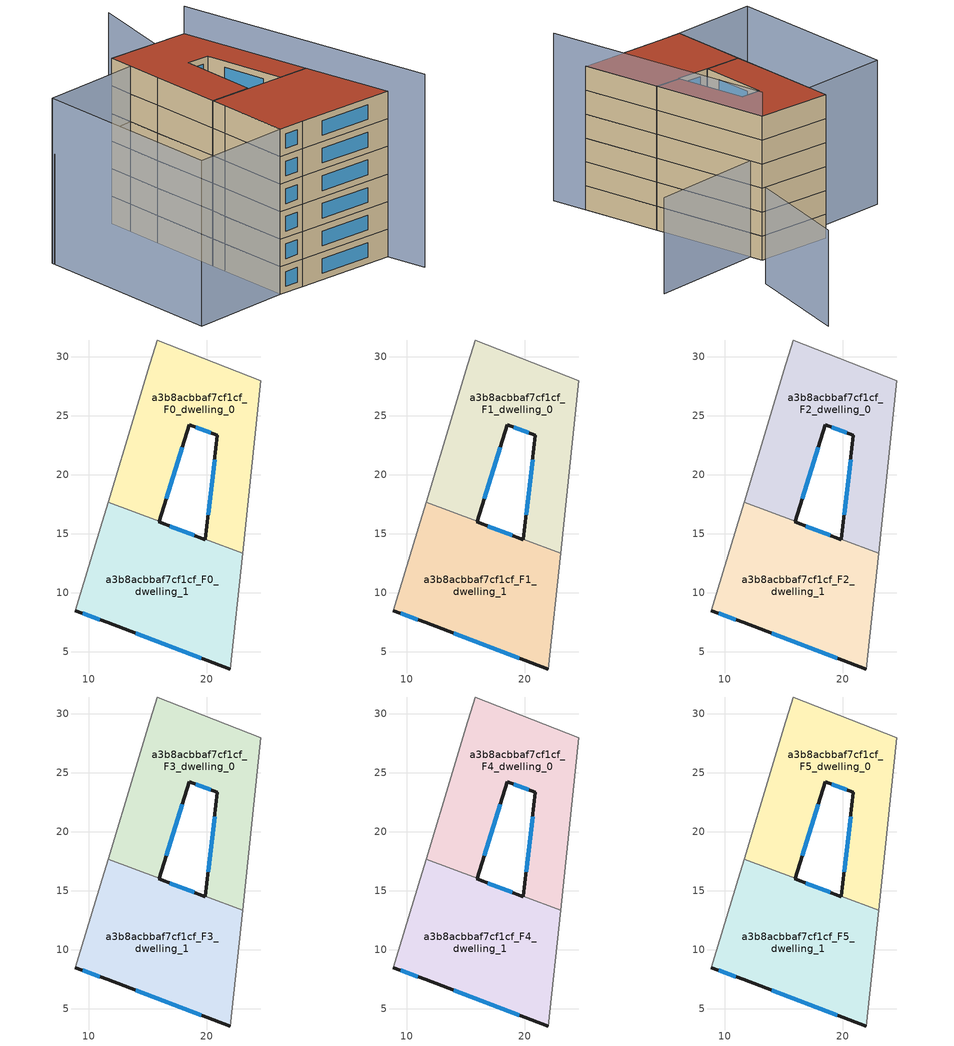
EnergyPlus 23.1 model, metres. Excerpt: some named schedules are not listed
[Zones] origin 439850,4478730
a3b8acbbaf7cf1cf_F0_dwelling_0
 floor ground (EU_floor_Construction): 24.59,27.97 23.04,13.37 19.9,14.56 20.9,23.34 18.53,24.23 15.96,16.05 11.66,17.68 13.9,25.12 15.02,28.83 15.82,31.43 z0
 wall outside (EU_wall_Construction): 15.96,16.05 18.53,24.23 20.9,23.34 19.9,14.56 z0:3
 wall adiabatic (EU_wall_Construction): 23.04,13.37 24.59,27.97 15.82,31.43 15.02,28.83 13.9,25.12 11.66,17.68 z0:3
 wall to a3b8acbbaf7cf1cf_F0_dwelling_1 (EU_wall_Construction): 19.9,14.56 23.04,13.37 / 11.66,17.68 15.96,16.05 z0:3
 window (EU_Window_Construction): 20.67,21.28 20.13,16.62 / 19.08,24.02 20.35,23.55 / 16.56,17.97 17.93,22.32 z0.7:2.3
a3b8acbbaf7cf1cf_F0_dwelling_1
 floor ground (EU_floor_Construction): 23.04,13.37 22,3.55 11.56,7.5 8.86,8.49 11.17,16.05 11.66,17.68 15.96,16.05 15.95,16.02 19.89,14.51 19.9,14.56 z0
 wall outside (EU_wall_Construction): 19.9,14.56 19.89,14.51 15.95,16.02 15.96,16.05 / 8.86,8.49 11.56,7.5 22,3.55 z0:3
 wall adiabatic (EU_wall_Construction): 22,3.55 23.04,13.37 / 11.66,17.68 11.17,16.05 8.86,8.49 z0:3
 window (EU_Window_Construction): 18.97,14.86 16.87,15.66 / 14,6.57 19.55,4.47 / 9.49,8.26 10.93,7.73 z0.7:2.3
a3b8acbbaf7cf1cf_F1_dwelling_0
 floor to a3b8acbbaf7cf1cf_F0_dwelling_0 (EU_floor_Construction): 24.59,27.97 23.04,13.37 19.9,14.56 20.9,23.34 18.53,24.23 15.96,16.05 11.66,17.68 13.9,25.12 15.02,28.83 15.82,31.43 z3
 wall outside (EU_wall_Construction): 15.96,16.05 18.53,24.23 20.9,23.34 19.9,14.56 z3:6
 wall adiabatic (EU_wall_Construction): 23.04,13.37 24.59,27.97 15.82,31.43 15.02,28.83 13.9,25.12 11.66,17.68 z3:6
 wall to a3b8acbbaf7cf1cf_F1_dwelling_1 (EU_wall_Construction): 19.9,14.56 23.04,13.37 / 11.66,17.68 15.96,16.05 z3:6
 window (EU_Window_Construction): 20.67,21.28 20.13,16.62 / 19.08,24.02 20.35,23.55 / 16.56,17.97 17.93,22.32 z3.7:5.3
a3b8acbbaf7cf1cf_F1_dwelling_1
 floor to a3b8acbbaf7cf1cf_F0_dwelling_1 (EU_floor_Construction): 23.04,13.37 22,3.55 11.56,7.5 8.86,8.49 11.17,16.05 11.66,17.68 15.96,16.05 15.95,16.02 19.89,14.51 19.9,14.56 z3
 wall outside (EU_wall_Construction): 19.9,14.56 19.89,14.51 15.95,16.02 15.96,16.05 / 8.86,8.49 11.56,7.5 22,3.55 z3:6
 wall adiabatic (EU_wall_Construction): 22,3.55 23.04,13.37 / 11.66,17.68 11.17,16.05 8.86,8.49 z3:6
 window (EU_Window_Construction): 18.97,14.86 16.87,15.66 / 14,6.57 19.55,4.47 / 9.49,8.26 10.93,7.73 z3.7:5.3
a3b8acbbaf7cf1cf_F2_dwelling_0
 floor to a3b8acbbaf7cf1cf_F1_dwelling_0 (EU_floor_Construction): 24.59,27.97 23.04,13.37 19.9,14.56 20.9,23.34 18.53,24.23 15.96,16.05 11.66,17.68 13.9,25.12 15.02,28.83 15.82,31.43 z6
 wall outside (EU_wall_Construction): 15.96,16.05 18.53,24.23 20.9,23.34 19.9,14.56 z6:9
 wall adiabatic (EU_wall_Construction): 23.04,13.37 24.59,27.97 15.82,31.43 15.02,28.83 13.9,25.12 11.66,17.68 z6:9
 wall to a3b8acbbaf7cf1cf_F2_dwelling_1 (EU_wall_Construction): 19.9,14.56 23.04,13.37 / 11.66,17.68 15.96,16.05 z6:9
 window (EU_Window_Construction): 20.67,21.28 20.13,16.62 / 19.08,24.02 20.35,23.55 / 16.56,17.97 17.93,22.32 z6.7:8.3
a3b8acbbaf7cf1cf_F2_dwelling_1
 floor to a3b8acbbaf7cf1cf_F1_dwelling_1 (EU_floor_Construction): 23.04,13.37 22,3.55 11.56,7.5 8.86,8.49 11.17,16.05 11.66,17.68 15.96,16.05 15.95,16.02 19.89,14.51 19.9,14.56 z6
 wall outside (EU_wall_Construction): 19.9,14.56 19.89,14.51 15.95,16.02 15.96,16.05 / 8.86,8.49 11.56,7.5 22,3.55 z6:9
 wall adiabatic (EU_wall_Construction): 22,3.55 23.04,13.37 / 11.66,17.68 11.17,16.05 8.86,8.49 z6:9
 window (EU_Window_Construction): 18.97,14.86 16.87,15.66 / 14,6.57 19.55,4.47 / 9.49,8.26 10.93,7.73 z6.7:8.3
a3b8acbbaf7cf1cf_F3_dwelling_0
 floor to a3b8acbbaf7cf1cf_F2_dwelling_0 (EU_floor_Construction): 24.59,27.97 23.04,13.37 19.9,14.56 20.9,23.34 18.53,24.23 15.96,16.05 11.66,17.68 13.9,25.12 15.02,28.83 15.82,31.43 z9
 wall outside (EU_wall_Construction): 15.96,16.05 18.53,24.23 20.9,23.34 19.9,14.56 z9:12
 wall adiabatic (EU_wall_Construction): 23.04,13.37 24.59,27.97 15.82,31.43 15.02,28.83 13.9,25.12 11.66,17.68 z9:12
 wall to a3b8acbbaf7cf1cf_F3_dwelling_1 (EU_wall_Construction): 19.9,14.56 23.04,13.37 / 11.66,17.68 15.96,16.05 z9:12
 window (EU_Window_Construction): 20.67,21.28 20.13,16.62 / 19.08,24.02 20.35,23.55 / 16.56,17.97 17.93,22.32 z9.7:11.3
a3b8acbbaf7cf1cf_F3_dwelling_1
 floor to a3b8acbbaf7cf1cf_F2_dwelling_1 (EU_floor_Construction): 23.04,13.37 22,3.55 11.56,7.5 8.86,8.49 11.17,16.05 11.66,17.68 15.96,16.05 15.95,16.02 19.89,14.51 19.9,14.56 z9
 wall outside (EU_wall_Construction): 19.9,14.56 19.89,14.51 15.95,16.02 15.96,16.05 / 8.86,8.49 11.56,7.5 22,3.55 z9:12
 wall adiabatic (EU_wall_Construction): 22,3.55 23.04,13.37 / 11.66,17.68 11.17,16.05 8.86,8.49 z9:12
 window (EU_Window_Construction): 18.97,14.86 16.87,15.66 / 14,6.57 19.55,4.47 / 9.49,8.26 10.93,7.73 z9.7:11.3
a3b8acbbaf7cf1cf_F4_dwelling_0
 floor to a3b8acbbaf7cf1cf_F3_dwelling_0 (EU_floor_Construction): 24.59,27.97 23.04,13.37 19.9,14.56 20.9,23.34 18.53,24.23 15.96,16.05 11.66,17.68 13.9,25.12 15.02,28.83 15.82,31.43 z12
 wall outside (EU_wall_Construction): 15.96,16.05 18.53,24.23 20.9,23.34 19.9,14.56 z12:15
 wall adiabatic (EU_wall_Construction): 23.04,13.37 24.59,27.97 15.82,31.43 15.02,28.83 13.9,25.12 11.66,17.68 z12:15
 wall to a3b8acbbaf7cf1cf_F4_dwelling_1 (EU_wall_Construction): 19.9,14.56 23.04,13.37 / 11.66,17.68 15.96,16.05 z12:15
 window (EU_Window_Construction): 20.67,21.28 20.13,16.62 / 19.08,24.02 20.35,23.55 / 16.56,17.97 17.93,22.32 z12.7:14.3
a3b8acbbaf7cf1cf_F4_dwelling_1
 floor to a3b8acbbaf7cf1cf_F3_dwelling_1 (EU_floor_Construction): 23.04,13.37 22,3.55 11.56,7.5 8.86,8.49 11.17,16.05 11.66,17.68 15.96,16.05 15.95,16.02 19.89,14.51 19.9,14.56 z12
 wall outside (EU_wall_Construction): 19.9,14.56 19.89,14.51 15.95,16.02 15.96,16.05 / 8.86,8.49 11.56,7.5 22,3.55 z12:15
 wall adiabatic (EU_wall_Construction): 22,3.55 23.04,13.37 / 11.66,17.68 11.17,16.05 8.86,8.49 z12:15
 window (EU_Window_Construction): 18.97,14.86 16.87,15.66 / 14,6.57 19.55,4.47 / 9.49,8.26 10.93,7.73 z12.7:14.3
a3b8acbbaf7cf1cf_F5_dwelling_0
 floor to a3b8acbbaf7cf1cf_F4_dwelling_0 (EU_floor_Construction): 24.59,27.97 23.04,13.37 19.9,14.56 20.9,23.34 18.53,24.23 15.96,16.05 11.66,17.68 13.9,25.12 15.02,28.83 15.82,31.43 z15
 wall outside (EU_wall_Construction): 15.96,16.05 18.53,24.23 20.9,23.34 19.9,14.56 z15:18
 wall adiabatic (EU_wall_Construction): 23.04,13.37 24.59,27.97 15.82,31.43 15.02,28.83 13.9,25.12 11.66,17.68 z15:18
 wall to a3b8acbbaf7cf1cf_F5_dwelling_1 (EU_wall_Construction): 19.9,14.56 23.04,13.37 / 11.66,17.68 15.96,16.05 z15:18
 window (EU_Window_Construction): 20.67,21.28 20.13,16.62 / 19.08,24.02 20.35,23.55 / 16.56,17.97 17.93,22.32 z15.7:17.3
 roof outside (EU_roof_Construction): 23.04,13.37 24.59,27.97 15.82,31.43 15.02,28.83 13.9,25.12 11.66,17.68 15.96,16.05 18.53,24.23 20.9,23.34 19.9,14.56 z18
a3b8acbbaf7cf1cf_F5_dwelling_1
 floor to a3b8acbbaf7cf1cf_F4_dwelling_1 (EU_floor_Construction): 23.04,13.37 22,3.55 11.56,7.5 8.86,8.49 11.17,16.05 11.66,17.68 15.96,16.05 15.95,16.02 19.89,14.51 19.9,14.56 z15
 wall outside (EU_wall_Construction): 19.9,14.56 19.89,14.51 15.95,16.02 15.96,16.05 / 8.86,8.49 11.56,7.5 22,3.55 z15:18
 wall adiabatic (EU_wall_Construction): 22,3.55 23.04,13.37 / 11.66,17.68 11.17,16.05 8.86,8.49 z15:18
 window (EU_Window_Construction): 18.97,14.86 16.87,15.66 / 14,6.57 19.55,4.47 / 9.49,8.26 10.93,7.73 z15.7:17.3
 roof outside (EU_roof_Construction): 22,3.55 23.04,13.37 19.9,14.56 19.89,14.51 15.95,16.02 15.96,16.05 11.66,17.68 11.17,16.05 8.86,8.49 11.56,7.5 z18
shading: 21.52,-0.93 24.59,27.97 z0:21; 30.21,31.45 37.09,43.42 / 38.16,22.62 4.49,31.65 z0:12; -1.59,11.67 4.58,31.99 / 4.58,31.99 15.05,28.82 / 15.05,28.82 8.88,8.49 / 8.88,8.49 -1.59,11.67 z0:18
[Building]
EU S2 Campaign: North Axis=0; Terrain=City; Solar Distribution=FullExterior
[Site:Location]
Madrid: Latitude=40.5; Longitude=-3.5; Time Zone=1; Elevation=609
[SizingPeriod:WeatherFileDays]
AnnualSizingPeriod: Begin Month=1; Begin Day of Month=1; End Month=12; End Day of Month=31; Day of Week for Start Day=Monday; Use Weather File Daylight Saving Period=No; Use Weather File Rain and Snow Indicators=No
[MATERIAL]
EU_InternalMass_Material: Roughness=MediumRough; Thickness=0.1; Conductivity=1; Density=1800; Specific Heat=900; Thermal Absorptance=0.9; Solar Absorptance=0.7; Visible Absorptance=0.7
[MATERIAL:NOMASS] Roughness=MediumRough; Thermal Absorptance=0.9; Solar Absorptance=0.7; Visible Absorptance=0.7
Name | Thermal Resistance
EU_wall_NoMass | 0.419739
EU_roof_NoMass | 0.352165
EU_floor_NoMass | 0.608284
[WINDOWMATERIAL:SIMPLEGLAZINGSYSTEM]
EU_Window_SimpleGlazing: UFactor=4.8352; Solar Heat Gain Coefficient=0.85; Visible Transmittance=0.85
[CONSTRUCTION]
EU_wall_Construction: EU_wall_NoMass
EU_roof_Construction: EU_roof_NoMass
EU_floor_Construction: EU_floor_NoMass
EU_InternalMass_Construction: EU_InternalMass_Material
EU_Window_Construction: EU_Window_SimpleGlazing
[ZONE] Type=1; Multiplier=1; Ceiling Height=autocalculate; Floor Area=autocalculate; Part of Total Floor Area=Yes
Name | Volume
a3b8acbbaf7cf1cf_F0_dwelling_0; a3b8acbbaf7cf1cf_F1_dwelling_0; a3b8acbbaf7cf1cf_F2_dwelling_0; a3b8acbbaf7cf1cf_F3_dwelling_0; a3b8acbbaf7cf1cf_F4_dwelling_0; a3b8acbbaf7cf1cf_F5_dwelling_0 | 375.23
a3b8acbbaf7cf1cf_F0_dwelling_1 | 375.216
a3b8acbbaf7cf1cf_F1_dwelling_1; a3b8acbbaf7cf1cf_F2_dwelling_1; a3b8acbbaf7cf1cf_F3_dwelling_1; a3b8acbbaf7cf1cf_F4_dwelling_1; a3b8acbbaf7cf1cf_F5_dwelling_1 | 375.215
[INTERNALMASS] Construction=EU_InternalMass_Construction
Name | Zone or ZoneList | Surface Area
a3b8acbbaf7cf1cf_F0_dwelling_0_EU_InternalMass | a3b8acbbaf7cf1cf_F0_dwelling_0 | 125.077
a3b8acbbaf7cf1cf_F0_dwelling_1_EU_InternalMass | a3b8acbbaf7cf1cf_F0_dwelling_1 | 125.072
a3b8acbbaf7cf1cf_F1_dwelling_0_EU_InternalMass | a3b8acbbaf7cf1cf_F1_dwelling_0 | 125.077
a3b8acbbaf7cf1cf_F1_dwelling_1_EU_InternalMass | a3b8acbbaf7cf1cf_F1_dwelling_1 | 125.072
a3b8acbbaf7cf1cf_F2_dwelling_0_EU_InternalMass | a3b8acbbaf7cf1cf_F2_dwelling_0 | 125.077
a3b8acbbaf7cf1cf_F2_dwelling_1_EU_InternalMass | a3b8acbbaf7cf1cf_F2_dwelling_1 | 125.072
a3b8acbbaf7cf1cf_F3_dwelling_0_EU_InternalMass | a3b8acbbaf7cf1cf_F3_dwelling_0 | 125.077
a3b8acbbaf7cf1cf_F3_dwelling_1_EU_InternalMass | a3b8acbbaf7cf1cf_F3_dwelling_1 | 125.072
a3b8acbbaf7cf1cf_F4_dwelling_0_EU_InternalMass | a3b8acbbaf7cf1cf_F4_dwelling_0 | 125.077
a3b8acbbaf7cf1cf_F4_dwelling_1_EU_InternalMass | a3b8acbbaf7cf1cf_F4_dwelling_1 | 125.072
a3b8acbbaf7cf1cf_F5_dwelling_0_EU_InternalMass | a3b8acbbaf7cf1cf_F5_dwelling_0 | 125.077
a3b8acbbaf7cf1cf_F5_dwelling_1_EU_InternalMass | a3b8acbbaf7cf1cf_F5_dwelling_1 | 125.072
[OTHEREQUIPMENT] Fuel Type=Electricity; Design Level Calculation Method=Watts/Area; Power per Zone Floor Area=1; Fraction Latent=0; Fraction Radiant=0; Fraction Lost=0; Carbon Dioxide Generation Rate=0; EndUse Subcategory=EU_Step8_InternalGains
Name | Zone or ZoneList or Space or SpaceList | Schedule
EU_Step8_InternalGain_a3b8acbbaf7cf1cf_F0_dwelling_0_f000 | a3b8acbbaf7cf1cf_F0_dwelling_0 | EU_Step8_GainSchedule_a3b8acbbaf7cf1cf_F0_dwelling_0_f000
EU_Step8_InternalGain_a3b8acbbaf7cf1cf_F0_dwelling_1_f000 | a3b8acbbaf7cf1cf_F0_dwelling_1 | EU_Step8_GainSchedule_a3b8acbbaf7cf1cf_F0_dwelling_1_f000
EU_Step8_InternalGain_a3b8acbbaf7cf1cf_F1_dwelling_0_f000 | a3b8acbbaf7cf1cf_F1_dwelling_0 | EU_Step8_GainSchedule_a3b8acbbaf7cf1cf_F1_dwelling_0_f000
EU_Step8_InternalGain_a3b8acbbaf7cf1cf_F1_dwelling_1_f000 | a3b8acbbaf7cf1cf_F1_dwelling_1 | EU_Step8_GainSchedule_a3b8acbbaf7cf1cf_F1_dwelling_1_f000
EU_Step8_InternalGain_a3b8acbbaf7cf1cf_F2_dwelling_0_f000 | a3b8acbbaf7cf1cf_F2_dwelling_0 | EU_Step8_GainSchedule_a3b8acbbaf7cf1cf_F2_dwelling_0_f000
EU_Step8_InternalGain_a3b8acbbaf7cf1cf_F2_dwelling_1_f000 | a3b8acbbaf7cf1cf_F2_dwelling_1 | EU_Step8_GainSchedule_a3b8acbbaf7cf1cf_F2_dwelling_1_f000
EU_Step8_InternalGain_a3b8acbbaf7cf1cf_F3_dwelling_0_f000 | a3b8acbbaf7cf1cf_F3_dwelling_0 | EU_Step8_GainSchedule_a3b8acbbaf7cf1cf_F3_dwelling_0_f000
EU_Step8_InternalGain_a3b8acbbaf7cf1cf_F3_dwelling_1_f000 | a3b8acbbaf7cf1cf_F3_dwelling_1 | EU_Step8_GainSchedule_a3b8acbbaf7cf1cf_F3_dwelling_1_f000
EU_Step8_InternalGain_a3b8acbbaf7cf1cf_F4_dwelling_0_f000 | a3b8acbbaf7cf1cf_F4_dwelling_0 | EU_Step8_GainSchedule_a3b8acbbaf7cf1cf_F4_dwelling_0_f000
EU_Step8_InternalGain_a3b8acbbaf7cf1cf_F4_dwelling_1_f000 | a3b8acbbaf7cf1cf_F4_dwelling_1 | EU_Step8_GainSchedule_a3b8acbbaf7cf1cf_F4_dwelling_1_f000
EU_Step8_InternalGain_a3b8acbbaf7cf1cf_F5_dwelling_0_f000 | a3b8acbbaf7cf1cf_F5_dwelling_0 | EU_Step8_GainSchedule_a3b8acbbaf7cf1cf_F5_dwelling_0_f000
EU_Step8_InternalGain_a3b8acbbaf7cf1cf_F5_dwelling_1_f000 | a3b8acbbaf7cf1cf_F5_dwelling_1 | EU_Step8_GainSchedule_a3b8acbbaf7cf1cf_F5_dwelling_1_f000
[ZONEVENTILATION:DESIGNFLOWRATE] Schedule=EU_AlwaysOn; Design Flow Rate Calculation Method=AirChanges/Hour; Air Changes per Hour=0.703302; Ventilation Type=Natural; Fan Pressure Rise=0; Fan Total Efficiency=1; Constant Term Coefficient=1; Temperature Term Coefficient=0; Velocity Term Coefficient=0; Velocity Squared Term Coefficient=0; Minimum Indoor Temperature=-100; Maximum Indoor Temperature=100; Delta Temperature=-100; Minimum Outdoor Temperature=-100; Maximum Outdoor Temperature=100; Maximum Wind Speed=40
Name | Zone or ZoneList or Space or SpaceList
EU_ConstantAir_a3b8acbbaf7cf1cf_F0_dwelling_0 | a3b8acbbaf7cf1cf_F0_dwelling_0
EU_ConstantAir_a3b8acbbaf7cf1cf_F0_dwelling_1 | a3b8acbbaf7cf1cf_F0_dwelling_1
EU_ConstantAir_a3b8acbbaf7cf1cf_F1_dwelling_0 | a3b8acbbaf7cf1cf_F1_dwelling_0
EU_ConstantAir_a3b8acbbaf7cf1cf_F1_dwelling_1 | a3b8acbbaf7cf1cf_F1_dwelling_1
EU_ConstantAir_a3b8acbbaf7cf1cf_F2_dwelling_0 | a3b8acbbaf7cf1cf_F2_dwelling_0
EU_ConstantAir_a3b8acbbaf7cf1cf_F2_dwelling_1 | a3b8acbbaf7cf1cf_F2_dwelling_1
EU_ConstantAir_a3b8acbbaf7cf1cf_F3_dwelling_0 | a3b8acbbaf7cf1cf_F3_dwelling_0
EU_ConstantAir_a3b8acbbaf7cf1cf_F3_dwelling_1 | a3b8acbbaf7cf1cf_F3_dwelling_1
EU_ConstantAir_a3b8acbbaf7cf1cf_F4_dwelling_0 | a3b8acbbaf7cf1cf_F4_dwelling_0
EU_ConstantAir_a3b8acbbaf7cf1cf_F4_dwelling_1 | a3b8acbbaf7cf1cf_F4_dwelling_1
EU_ConstantAir_a3b8acbbaf7cf1cf_F5_dwelling_0 | a3b8acbbaf7cf1cf_F5_dwelling_0
EU_ConstantAir_a3b8acbbaf7cf1cf_F5_dwelling_1 | a3b8acbbaf7cf1cf_F5_dwelling_1
[HVACTEMPLATE:THERMOSTAT] Constant Heating Setpoint=20; Constant Cooling Setpoint=50
EU_HeatOnly_a3b8acbbaf7cf1cf_F0_dwelling_0; EU_HeatOnly_a3b8acbbaf7cf1cf_F0_dwelling_1; EU_HeatOnly_a3b8acbbaf7cf1cf_F1_dwelling_0; EU_HeatOnly_a3b8acbbaf7cf1cf_F1_dwelling_1; EU_HeatOnly_a3b8acbbaf7cf1cf_F2_dwelling_0; EU_HeatOnly_a3b8acbbaf7cf1cf_F2_dwelling_1; EU_HeatOnly_a3b8acbbaf7cf1cf_F3_dwelling_0; EU_HeatOnly_a3b8acbbaf7cf1cf_F3_dwelling_1; EU_HeatOnly_a3b8acbbaf7cf1cf_F4_dwelling_0; EU_HeatOnly_a3b8acbbaf7cf1cf_F4_dwelling_1; EU_HeatOnly_a3b8acbbaf7cf1cf_F5_dwelling_0; EU_HeatOnly_a3b8acbbaf7cf1cf_F5_dwelling_1
[HVACTEMPLATE:ZONE:IDEALLOADSAIRSYSTEM] System Availability Schedule=EU_AlwaysOn; Maximum Heating Supply Air Temperature=50; Minimum Cooling Supply Air Temperature=13; Maximum Heating Supply Air Humidity Ratio=0.0156; Minimum Cooling Supply Air Humidity Ratio=0.0077; Heating Limit=NoLimit; Cooling Limit=NoLimit; Heating Availability Schedule=EU_AlwaysOn; Cooling Availability Schedule=EU_CoolingOff; Dehumidification Control Type=ConstantSensibleHeatRatio; Cooling Sensible Heat Ratio=0.7; Dehumidification Setpoint=60; Humidification Control Type=None; Humidification Setpoint=30; Outdoor Air Method=None; Outdoor Air Flow Rate per Person=0.00944; Outdoor Air Flow Rate per Zone Floor Area=0; Outdoor Air Flow Rate per Zone=0; Demand Controlled Ventilation Type=None; Outdoor Air Economizer Type=NoEconomizer; Heat Recovery Type=None; Sensible Heat Recovery Effectiveness=0.7; Latent Heat Recovery Effectiveness=0.65
Name | Template Thermostat
a3b8acbbaf7cf1cf_F0_dwelling_0 | EU_HeatOnly_a3b8acbbaf7cf1cf_F0_dwelling_0
a3b8acbbaf7cf1cf_F0_dwelling_1 | EU_HeatOnly_a3b8acbbaf7cf1cf_F0_dwelling_1
a3b8acbbaf7cf1cf_F1_dwelling_0 | EU_HeatOnly_a3b8acbbaf7cf1cf_F1_dwelling_0
a3b8acbbaf7cf1cf_F1_dwelling_1 | EU_HeatOnly_a3b8acbbaf7cf1cf_F1_dwelling_1
a3b8acbbaf7cf1cf_F2_dwelling_0 | EU_HeatOnly_a3b8acbbaf7cf1cf_F2_dwelling_0
a3b8acbbaf7cf1cf_F2_dwelling_1 | EU_HeatOnly_a3b8acbbaf7cf1cf_F2_dwelling_1
a3b8acbbaf7cf1cf_F3_dwelling_0 | EU_HeatOnly_a3b8acbbaf7cf1cf_F3_dwelling_0
a3b8acbbaf7cf1cf_F3_dwelling_1 | EU_HeatOnly_a3b8acbbaf7cf1cf_F3_dwelling_1
a3b8acbbaf7cf1cf_F4_dwelling_0 | EU_HeatOnly_a3b8acbbaf7cf1cf_F4_dwelling_0
a3b8acbbaf7cf1cf_F4_dwelling_1 | EU_HeatOnly_a3b8acbbaf7cf1cf_F4_dwelling_1
a3b8acbbaf7cf1cf_F5_dwelling_0 | EU_HeatOnly_a3b8acbbaf7cf1cf_F5_dwelling_0
a3b8acbbaf7cf1cf_F5_dwelling_1 | EU_HeatOnly_a3b8acbbaf7cf1cf_F5_dwelling_1
[SIZING:ZONE] Zone Cooling Design Supply Air Temperature Input Method=SupplyAirTemperature; Zone Cooling Design Supply Air Temperature=13; Zone Heating Design Supply Air Temperature Input Method=SupplyAirTemperature; Zone Heating Design Supply Air Temperature=50; Zone Cooling Design Supply Air Humidity Ratio=0.008; Zone Heating Design Supply Air Humidity Ratio=0.008; Cooling Design Air Flow Method=DesignDay; Cooling Design Air Flow Rate=0; Cooling Minimum Air Flow per Zone Floor Area=0.000762; Cooling Minimum Air Flow=0; Cooling Minimum Air Flow Fraction=0.2; Heating Design Air Flow Method=DesignDay; Heating Design Air Flow Rate=0; Heating Maximum Air Flow per Zone Floor Area=0.002032; Heating Maximum Air Flow=0.141576; Heating Maximum Air Flow Fraction=0.3; Account for Dedicated Outdoor Air System=No; Dedicated Outdoor Air System Control Strategy=NeutralSupplyAir; Dedicated Outdoor Air Low Setpoint Temperature for Design=autosize; Dedicated Outdoor Air High Setpoint Temperature for Design=autosize; Zone Load Sizing Method=Sensible Load Only No Latent Load; Zone Latent Cooling Design Supply Air Humidity Ratio Input Method=HumidityRatioDifference; Zone Cooling Design Supply Air Humidity Ratio Difference=0.005; Zone Latent Heating Design Supply Air Humidity Ratio Input Method=HumidityRatioDifference; Zone Humidification Design Supply Air Humidity Ratio Difference=0.005
a3b8acbbaf7cf1cf_F0_dwelling_0; a3b8acbbaf7cf1cf_F0_dwelling_1; a3b8acbbaf7cf1cf_F1_dwelling_0; a3b8acbbaf7cf1cf_F1_dwelling_1; a3b8acbbaf7cf1cf_F2_dwelling_0; a3b8acbbaf7cf1cf_F2_dwelling_1; a3b8acbbaf7cf1cf_F3_dwelling_0; a3b8acbbaf7cf1cf_F3_dwelling_1; a3b8acbbaf7cf1cf_F4_dwelling_0; a3b8acbbaf7cf1cf_F4_dwelling_1; a3b8acbbaf7cf1cf_F5_dwelling_0; a3b8acbbaf7cf1cf_F5_dwelling_1
[SCHEDULE:FILE] Column Number=1; Rows to Skip at Top=0; Number of Hours of Data=8760; Column Separator=Comma; Interpolate to Timestep=No; Minutes per Item=60; Adjust Schedule for Daylight Savings=Yes
Name | File
EU_Step8_GainSchedule_a3b8acbbaf7cf1cf_F0_dwelling_0_f000 | ../../schedules/a3b8acbbaf7cf1cf/a3b8acbbaf7cf1cf_F0_dwelling_0_f000_gain.csv
EU_Step8_GainSchedule_a3b8acbbaf7cf1cf_F0_dwelling_1_f000 | ../../schedules/a3b8acbbaf7cf1cf/a3b8acbbaf7cf1cf_F0_dwelling_1_f000_gain.csv
EU_Step8_GainSchedule_a3b8acbbaf7cf1cf_F1_dwelling_0_f000 | ../../schedules/a3b8acbbaf7cf1cf/a3b8acbbaf7cf1cf_F1_dwelling_0_f000_gain.csv
